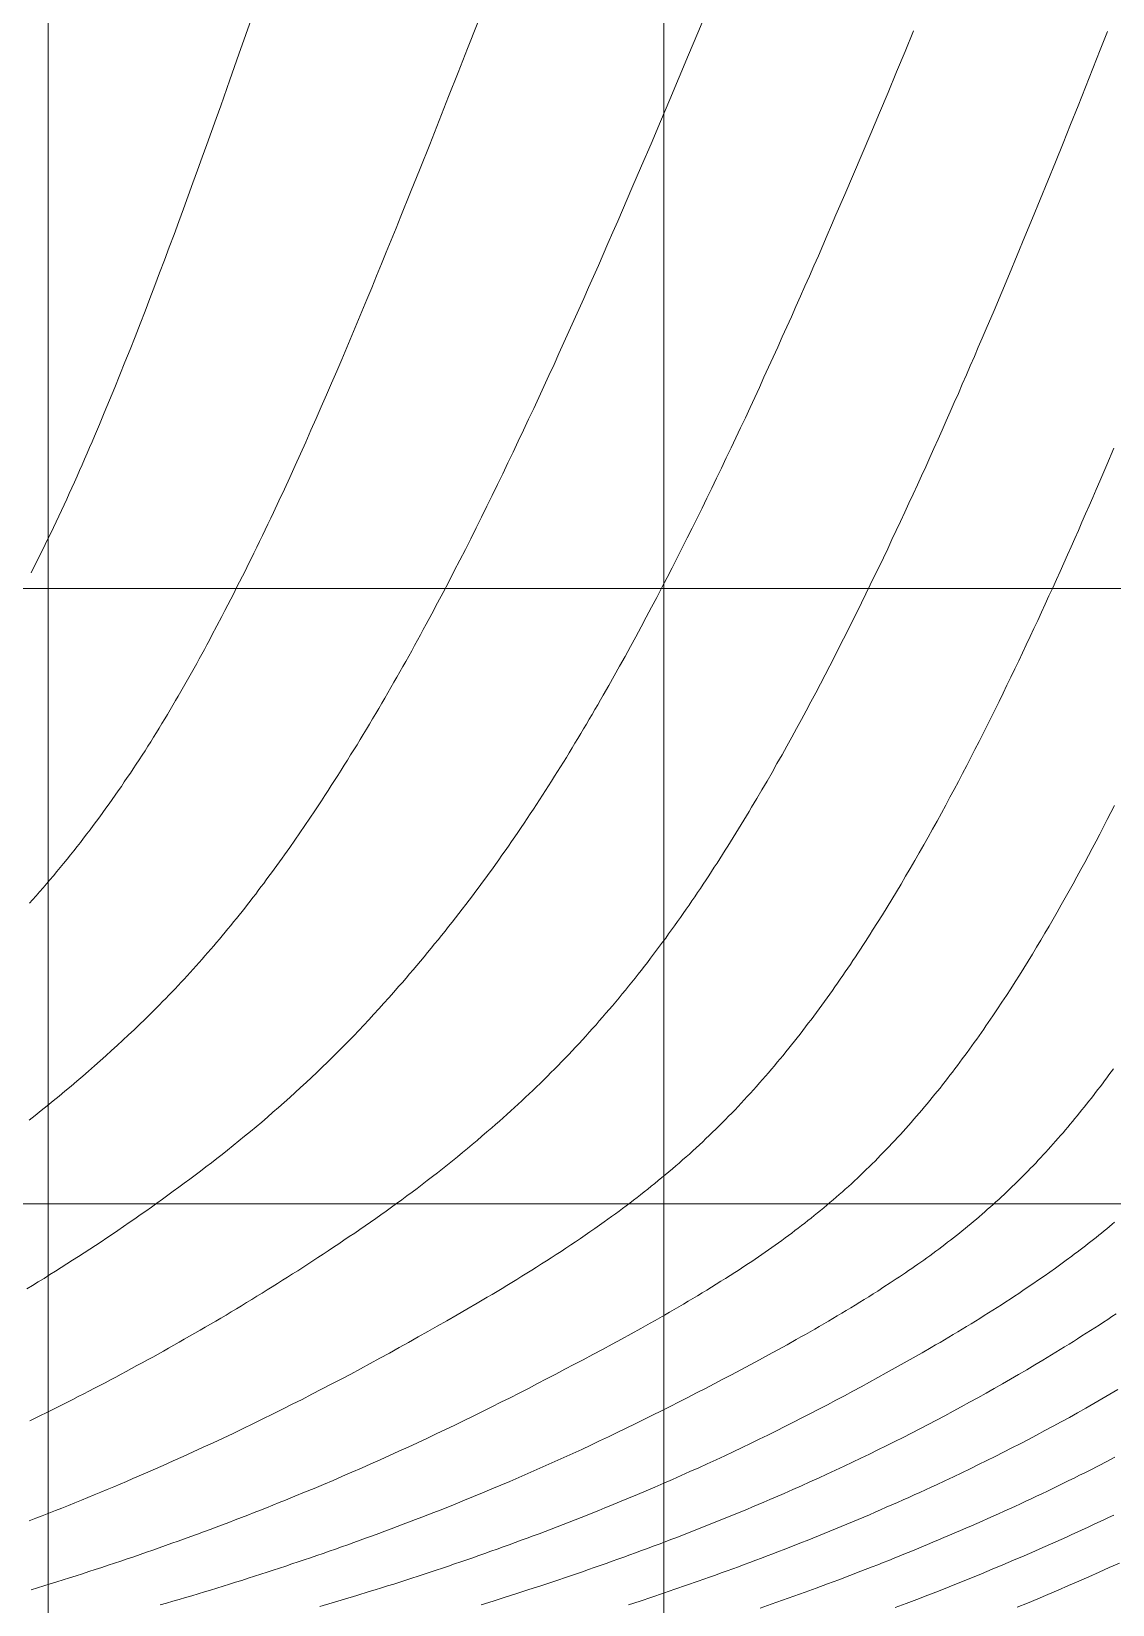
# Model space of a CAD drawing. Extents: x 11249 to 82946, y 15238 to 34763.
# Drawn here: x 61420 to 62298, y 25796 to 27074 of the extents above; entities that cross this region are included whole.
import ezdxf

# ---------------------------------------------------------------- set-up
doc = ezdxf.new("R2010")
doc.units = 0
doc.header["$LTSCALE"] = 250
doc.layers.add('03_Lines_Frames1', color=7, linetype='CONTINUOUS', lineweight=15)
doc.layers.add('03_Lines_Grid', color=253, linetype='CONTINUOUS', lineweight=15)
doc.layers.add('Make2D$Annotation$S0CO1', color=1, linetype='CONTINUOUS', true_color=0xff0000)

# ---------------------------------------------------------------- blocks, each defined once
blk = doc.blocks.new('*U7')
at = {"layer": '03_Lines_Grid'}
blk.add_line((0, -4367.6), (0, 3840), dxfattribs=at)
blk = doc.blocks.new('*U8')
at = {"layer": 'Make2D$Annotation$S0CO1', "color": 0, "linetype": 'ByBlock', "lineweight": -2, "transparency": 16777216}
for p in [(3000, 0), (3500, 0)]:
    blk.add_blockref('*U7', p, dxfattribs=at)

msp = doc.modelspace()

# ---------------------------------------------------------------- linework, layer by layer
at = {"layer": '03_Lines_Frames1'}
for points in [[(61418.8, 26365.9), (61421.1, 26368.5), (61424, 26371.8), (61426.9, 26375), (61429.7, 26378.3), (61432.5, 26381.6), (61435.3, 26384.9), (61438.1, 26388.2), (61440.9, 26391.5), (61443.7, 26394.9), (61446.4, 26398.2), (61449.2, 26401.6), (61451.9, 26405), (61454.6, 26408.4), (61457.3, 26411.8), (61460, 26415.2), (61462.6, 26418.6), (61465.3, 26422.1), (61467.9, 26425.5), (61470.5, 26429), (61473.1, 26432.5), (61475.7, 26436), (61478.2, 26439.5), (61480.8, 26443), (61483.3, 26446.5), (61485.8, 26450.1), (61488.3, 26453.6), (61490.8, 26457.2), (61493.3, 26460.7), (61495.7, 26464.3), (61498.1, 26467.9), (61500.6, 26471.5), (61503, 26475.1), (61505.4, 26478.7), (61507.8, 26482.4), (61510.1, 26486), (61512.5, 26489.7), (61514.8, 26493.3), (61517.1, 26497), (61519.4, 26500.7), (61521.7, 26504.4), (61524, 26508.1), (61526.2, 26511.8), (61528.5, 26515.5), (61530.7, 26519.2), (61532.9, 26522.9), (61535.1, 26526.6), (61537.3, 26530.4), (61539.5, 26534.1), (61541.7, 26537.9), (61543.8, 26541.7), (61546, 26545.4), (61548.1, 26549.2), (61550.2, 26553), (61552.4, 26556.8), (61554.5, 26560.6), (61556.5, 26564.4), (61558.6, 26568.2), (61560.7, 26572), (61562.8, 26575.8), (61564.8, 26579.6), (61566.8, 26583.5), (61570.9, 26591.1), (61574.9, 26598.8), (61577.4, 26603.5), (61579.8, 26608.1), (61582.2, 26612.8), (61584.6, 26617.5), (61586.9, 26622.2), (61589.3, 26626.8), (61591.6, 26631.5), (61594, 26636.2), (61596.3, 26640.9), (61598.6, 26645.6), (61600.9, 26650.3), (61603.2, 26655), (61605.5, 26659.7), (61607.8, 26664.4), (61610.1, 26669.1), (61612.3, 26673.8), (61614.6, 26678.6), (61616.8, 26683.3), (61621.2, 26692.8), (61625.7, 26702.2), (61630, 26711.7), (61634.4, 26721.3), (61638.7, 26730.8), (61643, 26740.4), (61647.3, 26750), (61651.5, 26759.5), (61655.7, 26769.1), (61659.9, 26778.7), (61664, 26788.3), (61668.2, 26797.9), (61672.3, 26807.6), (61676.4, 26817.3), (61680.5, 26827), (61684.5, 26836.7), (61688.6, 26846.4), (61692.6, 26856.1), (61696.6, 26865.8), (61700.6, 26875.5), (61704.6, 26885.1), (61708.5, 26894.8), (61712.4, 26904.4), (61716.4, 26914.2), (61720.3, 26923.9), (61728.1, 26943.3), (61735.9, 26962.7), (61743.7, 26982.2), (61751.4, 27001.7), (61759.1, 27021.1), (61766.8, 27040.6), (61774.5, 27060.1), (61805.3, 27138)], [(61420, 26634.3), (61422.3, 26638.8), (61424.6, 26643.4), (61426.9, 26647.9), (61429.2, 26652.5), (61431.4, 26657.1), (61433.7, 26661.7), (61435.9, 26666.3), (61438.1, 26670.9), (61440.3, 26675.5), (61442.5, 26680.1), (61444.6, 26684.7), (61446.8, 26689.3), (61448.9, 26694), (61451, 26698.6), (61453.1, 26703.3), (61455.2, 26707.9), (61457.3, 26712.6), (61459.3, 26717.2), (61461.4, 26721.9), (61463.4, 26726.6), (61465.5, 26731.3), (61467.5, 26736), (61469.5, 26740.6), (61471.5, 26745.3), (61475.5, 26754.7), (61479.4, 26764.2), (61483.7, 26774.4), (61487.9, 26784.7), (61492.1, 26795), (61496.2, 26805.4), (61500.4, 26815.7), (61504.4, 26826), (61508.5, 26836.4), (61512.5, 26846.7), (61516.5, 26857.1), (61520.5, 26867.5), (61524.4, 26877.8), (61528.3, 26888.2), (61532.2, 26898.7), (61536.1, 26909.1), (61540, 26919.5), (61543.8, 26930), (61547.6, 26940.4), (61551.4, 26950.9), (61555.2, 26961.3), (61559, 26971.8), (61562.8, 26982.2), (61566.5, 26992.7), (61570.3, 27003.2), (61574, 27013.6), (61581.4, 27034.6), (61588.8, 27055.6), (61618.4, 27139.5)], [(61418.4, 26189.6), (61423.3, 26193.5), (61428.2, 26197.4), (61433, 26201.3), (61437.9, 26205.2), (61442.7, 26209.2), (61447.5, 26213.2), (61452.4, 26217.2), (61457.1, 26221.3), (61461.9, 26225.3), (61466.6, 26229.4), (61471.4, 26233.6), (61476.1, 26237.7), (61480.7, 26241.9), (61485.4, 26246.1), (61490, 26250.3), (61494.6, 26254.5), (61499.2, 26258.8), (61503.7, 26263.1), (61506.3, 26265.6), (61508.9, 26268.1), (61511.5, 26270.6), (61514.1, 26273.1), (61516.6, 26275.7), (61519.2, 26278.2), (61521.8, 26280.8), (61524.3, 26283.3), (61526.8, 26285.9), (61529.3, 26288.5), (61531.9, 26291.1), (61534.4, 26293.7), (61536.9, 26296.3), (61539.3, 26298.9), (61541.8, 26301.6), (61544.3, 26304.2), (61546.7, 26306.9), (61549.2, 26309.5), (61551.6, 26312.2), (61554, 26314.9), (61556.4, 26317.6), (61558.8, 26320.3), (61561.2, 26323), (61563.6, 26325.7), (61565.9, 26328.4), (61568.3, 26331.1), (61570.6, 26333.9), (61573, 26336.6), (61575.3, 26339.4), (61577.6, 26342.2), (61579.9, 26345), (61582.2, 26347.8), (61584.5, 26350.6), (61586.8, 26353.4), (61589, 26356.2), (61591.3, 26359), (61593.5, 26361.8), (61595.7, 26364.7), (61598, 26367.5), (61600.2, 26370.4), (61602.4, 26373.2), (61604.5, 26376.1), (61606.7, 26379), (61608.9, 26381.9), (61611, 26384.8), (61613.2, 26387.7), (61615.3, 26390.6), (61617.5, 26393.5), (61619.6, 26396.4), (61621.7, 26399.4), (61623.8, 26402.3), (61625.9, 26405.2), (61628, 26408.2), (61630.1, 26411.1), (61634.2, 26417.1), (61638.3, 26423), (61642.3, 26429), (61646.4, 26434.9), (61650.4, 26441), (61653.1, 26445), (61655.8, 26449.1), (61658.5, 26453.3), (61661.2, 26457.4), (61663.8, 26461.5), (61666.5, 26465.6), (61669.1, 26469.7), (61671.7, 26473.9), (61674.3, 26478), (61676.9, 26482.1), (61679.5, 26486.3), (61682.1, 26490.5), (61684.7, 26494.6), (61687.2, 26498.8), (61689.8, 26503), (61692.3, 26507.2), (61694.9, 26511.4), (61697.4, 26515.6), (61699.9, 26519.9), (61702.4, 26524.1), (61704.8, 26528.3), (61707.3, 26532.5), (61709.8, 26536.8), (61712.2, 26541), (61714.7, 26545.3), (61717.1, 26549.5), (61719.5, 26553.8), (61721.9, 26558), (61724.3, 26562.3), (61726.7, 26566.6), (61729.1, 26570.9), (61731.5, 26575.2), (61733.8, 26579.5), (61736.2, 26583.8), (61738.5, 26588.1), (61740.9, 26592.4), (61745.5, 26601), (61750.1, 26609.7), (61754.7, 26618.3), (61759.2, 26627), (61763.7, 26635.7), (61768.2, 26644.5), (61772.7, 26653.2), (61777.1, 26661.9), (61781.5, 26670.7), (61785.9, 26679.5), (61790.2, 26688.3), (61794.5, 26697.1), (61798.8, 26705.9), (61803.1, 26714.7), (61807.3, 26723.5), (61811.5, 26732.3), (61815.7, 26741.1), (61819.9, 26750), (61824.1, 26758.9), (61828.2, 26767.8), (61832.3, 26776.7), (61836.5, 26785.6), (61840.6, 26794.5), (61844.7, 26803.5), (61848.7, 26812.4), (61852.8, 26821.3), (61856.8, 26830.3), (61860.8, 26839.2), (61864.8, 26848.1), (61868.8, 26857), (61872.8, 26865.9), (61876.7, 26874.9), (61880.7, 26883.9), (61884.6, 26892.8), (61888.5, 26901.8), (61892.5, 26910.8), (61896.4, 26919.8), (61900.3, 26928.8), (61908, 26946.7), (61915.8, 26964.7), (61923.5, 26982.7), (61931.2, 27000.8), (61938.8, 27018.8), (61946.4, 27036.8), (61954, 27054.9), (61961.6, 27072.9), (61969.1, 27091)], [(61418.9, 25945.4), (61423.3, 25947.5), (61427.7, 25949.7), (61432.1, 25951.8), (61436.5, 25954), (61440.9, 25956.2), (61445.2, 25958.4), (61449.6, 25960.6), (61454, 25962.8), (61458.3, 25965), (61462.7, 25967.3), (61467, 25969.5), (61471.4, 25971.8), (61475.7, 25974.1), (61480.1, 25976.3), (61484.4, 25978.6), (61488.7, 25980.9), (61493, 25983.2), (61497.3, 25985.5), (61501.6, 25987.8), (61505.9, 25990.2), (61510.2, 25992.5), (61514.5, 25994.9), (61518.8, 25997.2), (61523.1, 25999.6), (61527.4, 26002), (61531.7, 26004.4), (61535.9, 26006.8), (61540.2, 26009.2), (61544.4, 26011.6), (61548.7, 26014.1), (61552.9, 26016.5), (61557.2, 26018.9), (61561.4, 26021.4), (61565.6, 26023.9), (61569.9, 26026.3), (61574.1, 26028.8), (61578.3, 26031.3), (61582.5, 26033.8), (61586.7, 26036.4), (61590.9, 26038.9), (61595, 26041.4), (61599.2, 26044), (61603.4, 26046.5), (61607.6, 26049.1), (61611.7, 26051.7), (61615.9, 26054.3), (61620, 26056.9), (61624.1, 26059.5), (61628.3, 26062.1), (61632.4, 26064.7), (61636.5, 26067.3), (61640.7, 26070), (61644.8, 26072.7), (61648.9, 26075.3), (61653, 26078), (61657.1, 26080.7), (61661.2, 26083.4), (61665.5, 26086.3), (61669.8, 26089.1), (61674.1, 26092.1), (61678.4, 26095), (61682.8, 26097.9), (61687, 26100.8), (61691.3, 26103.8), (61695.6, 26106.8), (61699.9, 26109.7), (61704.1, 26112.7), (61708.4, 26115.8), (61712.6, 26118.8), (61716.8, 26121.8), (61721, 26124.9), (61725.2, 26128), (61729.4, 26131.1), (61733.5, 26134.2), (61737.7, 26137.4), (61741.8, 26140.5), (61745.9, 26143.7), (61750, 26146.9), (61754.1, 26150.1), (61758.2, 26153.3), (61762.2, 26156.6), (61766.3, 26159.9), (61770.3, 26163.2), (61774.3, 26166.5), (61778.3, 26169.8), (61782.3, 26173.2), (61786.2, 26176.6), (61790.2, 26180), (61794.1, 26183.4), (61797.2, 26186.1), (61800.3, 26188.8), (61803.4, 26191.6), (61806.4, 26194.3), (61809.5, 26197.1), (61812.5, 26199.8), (61815.5, 26202.6), (61818.5, 26205.4), (61821.5, 26208.2), (61824.5, 26211), (61827.5, 26213.8), (61830.4, 26216.7), (61833.4, 26219.5), (61836.3, 26222.4), (61839.3, 26225.3), (61842.2, 26228.2), (61845.1, 26231.1), (61848, 26234.1), (61850.9, 26237), (61853.7, 26239.9), (61856.6, 26242.9), (61859.4, 26245.9), (61862.2, 26248.9), (61865, 26251.9), (61867.8, 26254.9), (61870.5, 26257.9), (61873.3, 26261), (61876, 26264), (61878.8, 26267.1), (61881.5, 26270.2), (61884.2, 26273.3), (61886.9, 26276.4), (61889.6, 26279.5), (61892.2, 26282.6), (61894.9, 26285.8), (61897.5, 26288.9), (61900.1, 26292.1), (61902.7, 26295.3), (61905.3, 26298.5), (61907.9, 26301.7), (61910.5, 26304.9), (61913, 26308.1), (61915.5, 26311.3), (61918.1, 26314.6), (61920.6, 26317.8), (61923.1, 26321.1), (61925.6, 26324.4), (61928, 26327.6), (61930.5, 26330.9), (61932.9, 26334.2), (61935.4, 26337.5), (61937.8, 26340.9), (61940.2, 26344.2), (61942.6, 26347.5), (61945, 26350.9), (61947.4, 26354.2), (61949.7, 26357.6), (61952.1, 26361), (61954.4, 26364.3), (61956.7, 26367.7), (61959, 26371.1), (61961.3, 26374.5), (61963.6, 26377.9), (61965.9, 26381.3), (61968.2, 26384.7), (61970.4, 26388.1), (61972.7, 26391.6), (61974.9, 26395), (61977.1, 26398.4), (61979.3, 26401.9), (61981.5, 26405.3), (61983.7, 26408.8), (61985.9, 26412.3), (61988.1, 26415.7), (61990.3, 26419.2), (61992.4, 26422.7), (61994.6, 26426.2), (61996.7, 26429.7), (61998.9, 26433.2), (62001, 26436.7), (62003.1, 26440.3), (62005.2, 26443.8), (62009.4, 26450.9), (62013.6, 26457.9), (62017.7, 26465), (62021.8, 26472.1), (62025.8, 26479.2), (62029.9, 26486.4), (62033.8, 26493.5), (62037.8, 26500.6), (62041.7, 26507.8), (62045.6, 26515), (62049.5, 26522.2), (62053.4, 26529.5), (62057.3, 26536.7), (62061.1, 26544), (62064.9, 26551.3), (62068.7, 26558.6), (62072.4, 26565.9), (62076.1, 26573.2), (62079.9, 26580.5), (62083.5, 26587.8), (62087.2, 26595.1), (62090.8, 26602.5), (62094.4, 26609.8), (62098, 26617.1), (62101.6, 26624.4), (62105.1, 26631.7), (62108.7, 26639.1), (62112.2, 26646.4), (62115.7, 26653.8), (62119.2, 26661.2), (62122.7, 26668.6), (62126.1, 26676), (62129.6, 26683.4), (62133, 26690.8), (62136.4, 26698.2), (62139.8, 26705.6), (62143.2, 26713), (62146.6, 26720.4), (62149.9, 26727.8), (62153.2, 26735.3), (62156.6, 26742.7), (62159.9, 26750.1), (62163.2, 26757.6), (62166.5, 26765), (62169.8, 26772.5), (62173.1, 26780), (62176.3, 26787.5), (62179.6, 26794.9), (62182.8, 26802.4), (62186.1, 26809.9), (62189.3, 26817.4), (62192.5, 26824.9), (62195.7, 26832.4), (62202.1, 26847.4), (62208.4, 26862.3), (62214.7, 26877.2), (62220.9, 26892.2), (62227.2, 26907.3), (62233.4, 26922.4), (62239.6, 26937.5), (62245.8, 26952.7), (62252, 26967.9), (62258.1, 26983.1), (62264.2, 26998.3), (62270.3, 27013.5), (62276.3, 27028.6), (62282.4, 27043.8), (62288.3, 27058.9), (62294.3, 27074)], [(61418.5, 25864.2), (61423.8, 25866.2), (61429.1, 25868.3), (61434.4, 25870.3), (61439.7, 25872.4), (61445, 25874.5), (61450.3, 25876.6), (61455.5, 25878.8), (61460.8, 25880.9), (61466.1, 25883), (61471.3, 25885.2), (61476.6, 25887.4), (61481.8, 25889.6), (61487.1, 25891.8), (61492.3, 25894), (61497.5, 25896.2), (61502.7, 25898.4), (61510.9, 25902), (61519.1, 25905.5), (61527.3, 25909.1), (61535.4, 25912.8), (61543.6, 25916.4), (61551.7, 25920.1), (61559.8, 25923.9), (61567.9, 25927.6), (61576, 25931.4), (61584, 25935.2), (61592.1, 25939.1), (61600.1, 25943), (61608.1, 25946.9), (61616.1, 25950.8), (61624.1, 25954.8), (61632.1, 25958.8), (61640.1, 25962.8), (61648, 25966.9), (61655.9, 25971), (61663.8, 25975.1), (61671.7, 25979.3), (61679.6, 25983.4), (61687.5, 25987.6), (61695.3, 25991.9), (61703.2, 25996.2), (61711, 26000.4), (61718.8, 26004.8), (61726.6, 26009.1), (61734.4, 26013.5), (61742.2, 26017.9), (61749.9, 26022.3), (61757.7, 26026.7), (61765.9, 26031.4), (61774, 26036.1), (61782.2, 26040.9), (61790.3, 26045.7), (61794.4, 26048.1), (61798.4, 26050.5), (61802.5, 26052.9), (61806.5, 26055.4), (61810.5, 26057.8), (61814.6, 26060.3), (61818.6, 26062.8), (61822.6, 26065.2), (61826.6, 26067.7), (61830.6, 26070.3), (61834.6, 26072.8), (61838.6, 26075.3), (61842.5, 26077.9), (61846.5, 26080.4), (61850.4, 26083), (61854.4, 26085.6), (61858.3, 26088.2), (61862.2, 26090.9), (61866.1, 26093.5), (61870, 26096.2), (61873.9, 26098.9), (61877.8, 26101.6), (61881.6, 26104.3), (61885.5, 26107), (61888.5, 26109.2), (61891.5, 26111.4), (61894.5, 26113.5), (61897.5, 26115.7), (61900.4, 26117.9), (61903.4, 26120.1), (61906.3, 26122.3), (61909.2, 26124.5), (61912.1, 26126.8), (61915, 26129), (61917.9, 26131.3), (61920.8, 26133.6), (61923.7, 26135.9), (61926.6, 26138.2), (61929.4, 26140.5), (61932.3, 26142.9), (61935.1, 26145.3), (61938, 26147.6), (61940.8, 26150), (61943.6, 26152.4), (61946.4, 26154.8), (61949.1, 26157.3), (61951.9, 26159.7), (61954.6, 26162.1), (61957.4, 26164.6), (61960.1, 26167.1), (61962.8, 26169.6), (61965.5, 26172.1), (61968.1, 26174.6), (61970.8, 26177.2), (61973.5, 26179.8), (61976.1, 26182.3), (61978.7, 26184.9), (61981.4, 26187.5), (61984, 26190.2), (61986.5, 26192.8), (61989.1, 26195.4), (61991.7, 26198.1), (61994.2, 26200.7), (61996.7, 26203.4), (61999.2, 26206.1), (62001.7, 26208.8), (62004.2, 26211.5), (62006.7, 26214.3), (62009.2, 26217), (62011.6, 26219.8), (62014, 26222.5), (62016.5, 26225.3), (62018.9, 26228.1), (62021.3, 26230.9), (62023.7, 26233.7), (62026, 26236.6), (62028.4, 26239.4), (62030.7, 26242.2), (62033, 26245.1), (62035.4, 26248), (62037.7, 26250.8), (62040, 26253.7), (62042.2, 26256.6), (62044.5, 26259.5), (62046.8, 26262.4), (62049, 26265.4), (62051.2, 26268.3), (62053.5, 26271.2), (62055.7, 26274.2), (62057.9, 26277.1), (62060, 26280.1), (62062.2, 26283), (62064.4, 26286), (62066.5, 26289), (62068.6, 26291.9), (62070.8, 26294.9), (62072.9, 26298), (62075, 26301), (62077.1, 26304), (62079.2, 26307), (62081.3, 26310), (62083.3, 26313.1), (62085.4, 26316.1), (62087.5, 26319.2), (62089.5, 26322.3), (62091.5, 26325.3), (62093.6, 26328.4), (62095.6, 26331.5), (62097.6, 26334.6), (62099.6, 26337.7), (62101.6, 26340.8), (62103.5, 26343.9), (62107.5, 26350.1), (62111.4, 26356.3), (62115.2, 26362.5), (62119, 26368.8), (62122.8, 26375.1), (62126.6, 26381.4), (62130.3, 26387.7), (62134, 26394), (62137.7, 26400.4), (62141.4, 26406.8), (62145, 26413.2), (62148.6, 26419.6), (62152.2, 26426), (62155.8, 26432.5), (62159.3, 26438.9), (62162.8, 26445.4), (62166.3, 26451.9), (62169.7, 26458.3), (62173.2, 26464.8), (62176.6, 26471.3), (62179.9, 26477.7), (62183.3, 26484.2), (62186.6, 26490.7), (62189.9, 26497.2), (62193.2, 26503.7), (62196.5, 26510.2), (62199.8, 26516.7), (62203, 26523.3), (62206.2, 26529.8), (62209.4, 26536.4), (62212.6, 26542.9), (62215.8, 26549.5), (62219, 26556.1), (62222.1, 26562.7), (62225.2, 26569.2), (62228.3, 26575.8), (62231.4, 26582.4), (62234.5, 26589), (62237.6, 26595.6), (62240.6, 26602.2), (62243.7, 26608.8), (62246.7, 26615.4), (62249.7, 26622.1), (62252.8, 26628.7), (62255.8, 26635.4), (62258.8, 26642.1), (62261.7, 26648.7), (62264.7, 26655.4), (62267.6, 26662), (62270.6, 26668.7), (62273.5, 26675.4), (62276.4, 26682), (62279.3, 26688.7), (62282.2, 26695.3), (62285.1, 26702), (62287.9, 26708.6), (62293.7, 26722), (62299.4, 26735.4)], [(61419.9, 25808), (61425.1, 25809.6), (61430.3, 25811.3), (61435.6, 25812.9), (61440.8, 25814.5), (61446, 25816.2), (61451.3, 25817.8), (61456.5, 25819.5), (61461.7, 25821.2), (61466.9, 25822.9), (61472.1, 25824.6), (61477.3, 25826.3), (61482.5, 25828), (61487.7, 25829.7), (61492.9, 25831.5), (61498.1, 25833.2), (61503.3, 25835), (61508.5, 25836.8), (61513.7, 25838.6), (61518.9, 25840.4), (61524, 25842.2), (61529.2, 25844), (61534.4, 25845.9), (61539.5, 25847.7), (61544.7, 25849.6), (61549.8, 25851.4), (61555, 25853.3), (61560.1, 25855.2), (61565.3, 25857.1), (61570.4, 25859.1), (61575.5, 25861), (61580.7, 25862.9), (61585.8, 25864.9), (61590.9, 25866.9), (61596, 25868.8), (61601.1, 25870.8), (61606.2, 25872.8), (61611.3, 25874.8), (61616.4, 25876.9), (61621.5, 25878.9), (61626.6, 25881), (61634.3, 25884.1), (61642.1, 25887.3), (61649.8, 25890.5), (61657.5, 25893.7), (61665.2, 25897), (61672.9, 25900.3), (61680.5, 25903.6), (61688.2, 25906.9), (61695.8, 25910.3), (61703.4, 25913.7), (61711, 25917.1), (61718.6, 25920.6), (61726.2, 25924.1), (61733.8, 25927.6), (61741.4, 25931.1), (61749, 25934.7), (61756.5, 25938.3), (61764.1, 25941.9), (61771.6, 25945.5), (61779.1, 25949.2), (61786.6, 25952.9), (61794.1, 25956.6), (61801.5, 25960.4), (61809, 25964.1), (61816.4, 25967.9), (61823.9, 25971.7), (61831.3, 25975.6), (61838.7, 25979.4), (61846.1, 25983.3), (61853.5, 25987.2), (61860.9, 25991.1), (61868.3, 25995), (61876.1, 25999.2), (61884, 26003.4), (61891.8, 26007.6), (61899.6, 26011.8), (61907.4, 26016.1), (61915.1, 26020.4), (61919, 26022.6), (61922.9, 26024.7), (61926.8, 26026.9), (61930.6, 26029.1), (61934.5, 26031.3), (61938.4, 26033.5), (61942.2, 26035.7), (61946, 26038), (61949.9, 26040.2), (61953.7, 26042.5), (61957.5, 26044.7), (61961.3, 26047), (61965.1, 26049.3), (61968.9, 26051.6), (61972.7, 26054), (61976.5, 26056.3), (61980.2, 26058.7), (61984, 26061), (61987.7, 26063.4), (61991.5, 26065.8), (61994.3, 26067.6), (61997, 26069.4), (61999.8, 26071.3), (62002.6, 26073.1), (62005.3, 26074.9), (62008.1, 26076.8), (62010.8, 26078.6), (62013.5, 26080.5), (62016.3, 26082.4), (62019, 26084.3), (62021.7, 26086.2), (62024.4, 26088.1), (62027.1, 26090), (62029.8, 26091.9), (62032.4, 26093.9), (62035.1, 26095.9), (62037.8, 26097.9), (62040.4, 26099.9), (62043.1, 26101.9), (62045.7, 26103.9), (62048.3, 26105.9), (62050.9, 26108), (62053.5, 26110), (62056.1, 26112.1), (62058.7, 26114.2), (62061.2, 26116.3), (62063.8, 26118.4), (62066.3, 26120.5), (62068.8, 26122.6), (62071.4, 26124.8), (62073.9, 26127), (62076.4, 26129.2), (62078.9, 26131.4), (62081.3, 26133.6), (62083.8, 26135.8), (62086.2, 26138), (62088.7, 26140.3), (62091.1, 26142.5), (62093.5, 26144.8), (62095.9, 26147.1), (62098.3, 26149.4), (62100.6, 26151.7), (62103, 26154), (62105.4, 26156.4), (62107.7, 26158.7), (62110, 26161.1), (62112.3, 26163.5), (62114.6, 26165.8), (62116.9, 26168.2), (62119.2, 26170.7), (62121.5, 26173.1), (62123.7, 26175.5), (62126, 26177.9), (62128.2, 26180.4), (62130.4, 26182.9), (62132.6, 26185.3), (62134.8, 26187.8), (62137, 26190.3), (62139.2, 26192.8), (62141.3, 26195.3), (62143.5, 26197.8), (62145.6, 26200.4), (62147.7, 26202.9), (62149.8, 26205.5), (62151.9, 26208), (62154, 26210.6), (62156.1, 26213.1), (62158.2, 26215.7), (62160.2, 26218.3), (62162.3, 26220.9), (62164.3, 26223.5), (62166.3, 26226.1), (62168.3, 26228.7), (62170.3, 26231.4), (62172.3, 26234), (62174.3, 26236.7), (62176.3, 26239.3), (62178.3, 26242), (62180.2, 26244.6), (62182.2, 26247.3), (62184.1, 26250), (62186, 26252.7), (62188, 26255.4), (62189.9, 26258.1), (62191.8, 26260.8), (62193.7, 26263.5), (62195.5, 26266.2), (62197.4, 26268.9), (62199.3, 26271.7), (62201.1, 26274.4), (62204.8, 26279.9), (62208.5, 26285.4), (62212.1, 26290.9), (62215.7, 26296.4), (62219.2, 26302), (62222.8, 26307.5), (62226.3, 26313.1), (62229.7, 26318.8), (62233.2, 26324.4), (62236.6, 26330.1), (62240, 26335.8), (62243.4, 26341.5), (62246.8, 26347.2), (62250.1, 26352.9), (62253.4, 26358.6), (62256.6, 26364.4), (62259.9, 26370.1), (62263.1, 26375.9), (62266.3, 26381.6), (62269.4, 26387.3), (62272.6, 26393.1), (62275.7, 26398.8), (62278.8, 26404.6), (62281.8, 26410.4), (62284.9, 26416.2), (62287.9, 26422), (62291, 26427.8), (62294, 26433.7), (62296.9, 26439.5), (62299.9, 26445.3)], [(61524.8, 25795.8), (61530, 25797.3), (61535.1, 25798.8), (61540.2, 25800.3), (61545.3, 25801.8), (61550.4, 25803.3), (61555.6, 25804.8), (61560.7, 25806.4), (61565.8, 25807.9), (61570.9, 25809.5), (61576, 25811.1), (61581.1, 25812.6), (61586.1, 25814.2), (61591.2, 25815.8), (61596.3, 25817.5), (61601.4, 25819.1), (61606.5, 25820.7), (61611.6, 25822.4), (61616.6, 25824), (61621.7, 25825.7), (61626.8, 25827.4), (61631.8, 25829.1), (61636.9, 25830.8), (61641.9, 25832.5), (61647, 25834.2), (61652, 25835.9), (61657.1, 25837.7), (61662.1, 25839.4), (61667.1, 25841.2), (61672.2, 25842.9), (61677.2, 25844.7), (61682.2, 25846.5), (61687.2, 25848.3), (61692.3, 25850.2), (61697.3, 25852), (61702.3, 25853.8), (61707.3, 25855.7), (61712.3, 25857.5), (61717.3, 25859.4), (61722.3, 25861.3), (61727.2, 25863.2), (61732.2, 25865.1), (61737.2, 25867), (61742.2, 25869), (61747.1, 25870.9), (61752.1, 25872.9), (61757.1, 25874.8), (61764.5, 25877.8), (61771.9, 25880.8), (61779.3, 25883.9), (61786.7, 25886.9), (61794.1, 25890), (61801.5, 25893.1), (61808.8, 25896.2), (61816.1, 25899.4), (61823.5, 25902.5), (61830.8, 25905.8), (61838.1, 25909), (61845.4, 25912.3), (61852.6, 25915.5), (61859.9, 25918.9), (61867.2, 25922.2), (61874.5, 25925.6), (61881.7, 25929), (61888.9, 25932.4), (61896.1, 25935.9), (61903.3, 25939.3), (61910.5, 25942.8), (61917.7, 25946.4), (61924.8, 25949.9), (61932, 25953.5), (61939.1, 25957.1), (61946.3, 25960.7), (61953.4, 25964.4), (61960.5, 25968), (61967.6, 25971.7), (61974.7, 25975.4), (61981.8, 25979.1), (61988.8, 25982.8), (61996.4, 25986.9), (62003.9, 25990.9), (62011.5, 25994.9), (62019, 25999), (62026.5, 26003.1), (62034, 26007.2), (62041.5, 26011.4), (62045.2, 26013.5), (62048.9, 26015.6), (62052.7, 26017.7), (62056.4, 26019.9), (62060.1, 26022), (62063.8, 26024.1), (62067.5, 26026.3), (62071.2, 26028.5), (62074.8, 26030.6), (62078.5, 26032.8), (62082.1, 26035), (62085.8, 26037.2), (62089.4, 26039.4), (62093, 26041.7), (62096.7, 26043.9), (62100.3, 26046.2), (62103.9, 26048.5), (62107.6, 26050.8), (62112.7, 26054.1), (62117.7, 26057.4), (62122.7, 26060.7), (62125.2, 26062.3), (62127.7, 26064), (62130.2, 26065.7), (62132.7, 26067.4), (62135.2, 26069.1), (62137.6, 26070.8), (62140.1, 26072.5), (62142.6, 26074.3), (62145, 26076), (62147.5, 26077.8), (62149.9, 26079.5), (62152.4, 26081.3), (62154.8, 26083.1), (62157.2, 26084.9), (62159.6, 26086.7), (62162, 26088.5), (62164.4, 26090.4), (62166.8, 26092.2), (62169.1, 26094), (62171.5, 26095.9), (62173.9, 26097.8), (62176.2, 26099.7), (62178.5, 26101.6), (62180.9, 26103.5), (62183.2, 26105.4), (62185.5, 26107.3), (62187.8, 26109.3), (62190.1, 26111.2), (62192.4, 26113.2), (62194.7, 26115.2), (62196.9, 26117.2), (62199.2, 26119.2), (62201.4, 26121.2), (62203.6, 26123.2), (62205.9, 26125.2), (62208.1, 26127.3), (62210.3, 26129.3), (62212.5, 26131.4), (62214.6, 26133.5), (62216.8, 26135.6), (62219, 26137.7), (62221.1, 26139.8), (62223.3, 26141.9), (62225.4, 26144), (62227.5, 26146.2), (62229.6, 26148.3), (62231.7, 26150.5), (62233.8, 26152.6), (62235.9, 26154.8), (62238, 26157), (62240, 26159.2), (62242.1, 26161.4), (62244.1, 26163.6), (62246.1, 26165.9), (62248.1, 26168.1), (62250.1, 26170.3), (62252.1, 26172.6), (62254.1, 26174.9), (62256.1, 26177.1), (62258.1, 26179.4), (62260, 26181.7), (62262, 26184), (62263.9, 26186.3), (62265.8, 26188.6), (62267.8, 26190.9), (62269.7, 26193.2), (62271.6, 26195.5), (62273.5, 26197.9), (62275.3, 26200.2), (62277.2, 26202.6), (62279.1, 26204.9), (62280.9, 26207.3), (62282.8, 26209.7), (62284.6, 26212.1), (62286.4, 26214.4), (62288.3, 26216.8), (62290.1, 26219.2), (62291.9, 26221.6), (62293.7, 26224.1), (62295.4, 26226.5), (62297.2, 26228.9), (62299, 26231.3)], [(61785.5, 25796), (61795.2, 25799), (61804.9, 25802), (61814.6, 25805.1), (61824.3, 25808.3), (61834, 25811.4), (61843.7, 25814.7), (61848.5, 25816.3), (61853.3, 25817.9), (61858.2, 25819.5), (61863, 25821.2), (61867.8, 25822.8), (61872.6, 25824.5), (61877.4, 25826.2), (61882.2, 25827.9), (61887, 25829.6), (61891.8, 25831.3), (61896.6, 25833), (61901.4, 25834.7), (61906.2, 25836.4), (61911, 25838.2), (61915.8, 25839.9), (61920.5, 25841.7), (61925.3, 25843.5), (61930.1, 25845.3), (61934.9, 25847.1), (61939.6, 25848.9), (61944.4, 25850.7), (61949.1, 25852.5), (61953.9, 25854.4), (61958.6, 25856.2), (61963.4, 25858.1), (61968.1, 25860), (61972.9, 25861.9), (61977.6, 25863.8), (61982.3, 25865.7), (61987, 25867.6), (61991.7, 25869.5), (61996.5, 25871.5), (62001.2, 25873.4), (62005.9, 25875.4), (62010.6, 25877.4), (62015.2, 25879.4), (62019.9, 25881.4), (62024.6, 25883.4), (62031.6, 25886.4), (62038.6, 25889.5), (62045.6, 25892.6), (62052.5, 25895.7), (62059.5, 25898.9), (62066.4, 25902), (62073.4, 25905.2), (62080.3, 25908.5), (62087.2, 25911.7), (62094, 25915), (62100.9, 25918.3), (62107.8, 25921.7), (62114.6, 25925), (62121.4, 25928.5), (62128.3, 25931.9), (62135.1, 25935.4), (62141.9, 25938.9), (62148.6, 25942.4), (62155.4, 25945.9), (62162.1, 25949.5), (62168.8, 25953.1), (62175.5, 25956.8), (62182.2, 25960.4), (62188.9, 25964.1), (62195.6, 25967.9), (62202.2, 25971.6), (62208.9, 25975.4), (62215.5, 25979.2), (62222, 25983), (62228.6, 25986.9), (62235.2, 25990.8), (62241.7, 25994.7), (62248.8, 25999), (62255.9, 26003.3), (62259.4, 26005.5), (62263, 26007.7), (62266.5, 26009.9), (62270, 26012.1), (62273.5, 26014.3), (62277, 26016.5), (62280.4, 26018.7), (62283.9, 26020.9), (62287.4, 26023.2), (62290.9, 26025.5), (62294.4, 26027.7), (62297.8, 26030), (62301.3, 26032.3)], [(61905.2, 25795.9), (61914.6, 25799), (61924.1, 25802.1), (61933.5, 25805.3), (61942.9, 25808.5), (61952.3, 25811.8), (61961.7, 25815.1), (61971.1, 25818.4), (61975.8, 25820.1), (61980.5, 25821.8), (61985.2, 25823.5), (61989.8, 25825.2), (61994.5, 25826.9), (61999.2, 25828.6), (62003.8, 25830.3), (62008.5, 25832.1), (62013.1, 25833.8), (62017.8, 25835.6), (62022.4, 25837.4), (62027.1, 25839.2), (62031.7, 25840.9), (62036.3, 25842.8), (62041, 25844.6), (62045.6, 25846.4), (62050.2, 25848.2), (62054.9, 25850.1), (62059.5, 25851.9), (62064.1, 25853.8), (62068.7, 25855.7), (62073.3, 25857.6), (62077.9, 25859.5), (62082.5, 25861.4), (62087.1, 25863.3), (62091.7, 25865.2), (62096.3, 25867.2), (62100.9, 25869.1), (62105.4, 25871.1), (62110, 25873.1), (62114.6, 25875.1), (62119.1, 25877.1), (62123.7, 25879.1), (62128.2, 25881.1), (62132.8, 25883.1), (62137.3, 25885.2), (62141.8, 25887.2), (62146.4, 25889.3), (62150.9, 25891.4), (62155.4, 25893.5), (62162.2, 25896.7), (62169.1, 25899.9), (62175.9, 25903.2), (62182.7, 25906.4), (62189.5, 25909.8), (62196.3, 25913.1), (62203.1, 25916.5), (62209.8, 25919.9), (62216.6, 25923.3), (62223.3, 25926.8), (62230, 25930.3), (62236.7, 25933.8), (62243.4, 25937.4), (62250, 25941), (62256.7, 25944.6), (62263.3, 25948.2), (62269.9, 25951.9), (62276.6, 25955.7), (62283.1, 25959.4), (62289.7, 25963.2), (62296.2, 25967), (62302.7, 25970.8)], [(62012.1, 25793.2), (62021.2, 25796.4), (62030.4, 25799.6), (62039.5, 25802.9), (62048.6, 25806.2), (62057.7, 25809.5), (62066.8, 25812.9), (62075.9, 25816.3), (62085, 25819.7), (62094, 25823.2), (62103.1, 25826.7), (62107.6, 25828.5), (62112.1, 25830.3), (62116.6, 25832), (62121.1, 25833.8), (62125.6, 25835.7), (62130.1, 25837.5), (62134.6, 25839.3), (62139, 25841.1), (62143.5, 25843), (62148, 25844.8), (62152.5, 25846.7), (62156.9, 25848.6), (62161.4, 25850.5), (62165.9, 25852.4), (62170.3, 25854.3), (62174.8, 25856.2), (62179.2, 25858.1), (62183.7, 25860), (62188.1, 25862), (62192.5, 25863.9), (62197, 25865.9), (62201.4, 25867.9), (62205.8, 25869.9), (62210.2, 25871.9), (62214.7, 25873.9), (62219.1, 25875.9), (62223.5, 25878), (62227.9, 25880), (62232.3, 25882.1), (62236.7, 25884.1), (62241, 25886.2), (62245.4, 25888.3), (62249.8, 25890.4), (62254.1, 25892.5), (62258.5, 25894.6), (62262.9, 25896.8), (62267.2, 25898.9), (62271.5, 25901.1), (62275.9, 25903.2), (62280.2, 25905.4), (62286.9, 25908.8), (62293.6, 25912.3), (62300.3, 25915.8)], [(62121.8, 25793.7), (62130.6, 25797), (62139.4, 25800.3), (62148.2, 25803.7), (62156.9, 25807.1), (62165.7, 25810.6), (62174.4, 25814.1), (62183.1, 25817.6), (62191.8, 25821.2), (62200.5, 25824.8), (62209.2, 25828.4), (62217.9, 25832.1), (62226.5, 25835.8), (62235.1, 25839.5), (62239.4, 25841.4), (62243.7, 25843.3), (62248, 25845.2), (62252.3, 25847.1), (62256.6, 25849), (62260.9, 25851), (62265.2, 25852.9), (62269.5, 25854.9), (62273.7, 25856.8), (62278, 25858.8), (62282.3, 25860.8), (62286.5, 25862.7), (62290.8, 25864.7), (62295, 25866.8), (62299.3, 25868.8)]]:
    msp.add_lwpolyline(points, dxfattribs=at)
at = {"layer": '03_Lines_Frames1', "color": 2}
for points in [[(61416.4, 26052.5), (61421.1, 26055.4), (61425.8, 26058.2), (61430.5, 26061.1), (61435.2, 26064.1), (61439.8, 26067), (61444.5, 26069.9), (61449.1, 26072.9), (61453.7, 26075.9), (61458.4, 26078.8), (61463, 26081.8), (61467.6, 26084.9), (61472.2, 26087.9), (61476.8, 26090.9), (61481.4, 26094), (61486, 26097.1), (61490.5, 26100.1), (61495.1, 26103.3), (61499.6, 26106.4), (61504.2, 26109.5), (61508.7, 26112.6), (61513.2, 26115.8), (61517.7, 26119), (61522.1, 26122.2), (61526.6, 26125.4), (61531.1, 26128.6), (61535.5, 26131.8), (61540, 26135.1), (61544.4, 26138.4), (61548.8, 26141.7), (61553.2, 26145), (61557.6, 26148.3), (61562, 26151.7), (61566.4, 26155), (61570.7, 26158.4), (61575.1, 26161.8), (61579.4, 26165.2), (61584.1, 26169), (61588.8, 26172.8), (61593.4, 26176.6), (61598.1, 26180.4), (61602.7, 26184.3), (61607.3, 26188.1), (61611.9, 26192), (61616.4, 26196), (61621, 26199.9), (61625.5, 26203.9), (61630, 26207.9), (61634.4, 26212), (61638.9, 26216), (61643.3, 26220.1), (61647.7, 26224.2), (61652.1, 26228.4), (61656.5, 26232.6), (61660.8, 26236.8), (61665.1, 26241.1), (61669.4, 26245.3), (61673.6, 26249.6), (61677.8, 26253.9), (61682, 26258.2), (61686.1, 26262.5), (61690.2, 26266.8), (61694.3, 26271.2), (61698.4, 26275.6), (61702.4, 26280), (61706.4, 26284.5), (61710.5, 26289), (61714.5, 26293.5), (61718.5, 26298.1), (61721.5, 26301.5), (61724.5, 26304.9), (61727.4, 26308.4), (61730.4, 26311.8), (61733.3, 26315.3), (61736.2, 26318.7), (61739.1, 26322.2), (61742, 26325.7), (61744.9, 26329.2), (61747.7, 26332.7), (61750.6, 26336.2), (61753.4, 26339.7), (61756.3, 26343.2), (61759.1, 26346.8), (61761.9, 26350.3), (61764.7, 26353.9), (61767.5, 26357.5), (61770.2, 26361.1), (61773, 26364.7), (61775.7, 26368.3), (61778.5, 26371.9), (61781.2, 26375.5), (61783.9, 26379.1), (61786.6, 26382.8), (61789.2, 26386.4), (61791.9, 26390.1), (61794.6, 26393.7), (61797.2, 26397.4), (61799.8, 26401.1), (61802.4, 26404.8), (61805.1, 26408.5), (61807.6, 26412.2), (61810.2, 26416), (61812.8, 26419.7), (61815.3, 26423.4), (61817.9, 26427.2), (61820.4, 26430.9), (61822.9, 26434.7), (61825.4, 26438.5), (61827.9, 26442.2), (61830.4, 26446), (61832.9, 26449.8), (61835.4, 26453.6), (61837.8, 26457.4), (61840.3, 26461.2), (61842.7, 26465), (61845.1, 26468.9), (61847.5, 26472.7), (61849.9, 26476.5), (61852.3, 26480.4), (61854.7, 26484.2), (61857, 26488.1), (61859.4, 26492), (61861.7, 26495.8), (61864.1, 26499.7), (61866.4, 26503.6), (61868.7, 26507.5), (61871, 26511.4), (61873.3, 26515.3), (61875.6, 26519.2), (61877.9, 26523.1), (61880.2, 26527), (61882.4, 26530.9), (61884.7, 26534.8), (61889.2, 26542.7), (61893.6, 26550.5), (61898, 26558.4), (61902.4, 26566.3), (61906.7, 26574.3), (61911.1, 26582.2), (61915.4, 26590.2), (61919.6, 26598.2), (61923.9, 26606.2), (61928.1, 26614.2), (61932.3, 26622.2), (61936.5, 26630.3), (61940.6, 26638.3), (61944.7, 26646.4), (61948.8, 26654.4), (61952.8, 26662.5), (61956.9, 26670.5), (61960.9, 26678.6), (61964.9, 26686.7), (61968.8, 26694.8), (61972.8, 26703), (61976.7, 26711.1), (61980.7, 26719.3), (61984.6, 26727.5), (61988.5, 26735.6), (61992.4, 26743.8), (61996.2, 26752), (62000.1, 26760.2), (62003.9, 26768.4), (62007.7, 26776.6), (62011.5, 26784.8), (62015.2, 26793), (62018.9, 26801.2), (62022.7, 26809.3), (62026.4, 26817.6), (62030.1, 26825.8), (62033.8, 26834), (62037.5, 26842.2), (62041.2, 26850.5), (62044.8, 26858.8), (62048.5, 26867), (62052.1, 26875.3), (62055.8, 26883.6), (62059.4, 26891.8), (62063, 26900.1), (62066.6, 26908.4), (62070.2, 26916.6), (62073.7, 26924.9), (62080.8, 26941.4), (62087.9, 26958), (62095, 26974.6), (62102, 26991.2), (62109, 27007.8), (62116, 27024.5), (62122.9, 27041.1), (62129.8, 27057.8), (62136.7, 27074.5)], [(61654.6, 25794.5), (61664.6, 25797.5), (61674.6, 25800.5), (61684.6, 25803.5), (61694.6, 25806.6), (61699.5, 25808.1), (61704.5, 25809.7), (61709.5, 25811.2), (61714.5, 25812.8), (61719.4, 25814.4), (61724.4, 25816), (61729.3, 25817.6), (61734.3, 25819.2), (61739.2, 25820.8), (61744.2, 25822.5), (61749.1, 25824.1), (61754.1, 25825.8), (61759, 25827.4), (61763.9, 25829.1), (61768.9, 25830.8), (61773.8, 25832.5), (61778.7, 25834.2), (61783.6, 25835.9), (61788.5, 25837.7), (61793.5, 25839.4), (61798.4, 25841.2), (61803.3, 25842.9), (61808.2, 25844.7), (61813.1, 25846.5), (61818, 25848.3), (61822.9, 25850.1), (61827.7, 25851.9), (61832.6, 25853.7), (61837.5, 25855.6), (61842.4, 25857.4), (61847.2, 25859.3), (61852.1, 25861.2), (61857, 25863), (61861.8, 25864.9), (61866.7, 25866.8), (61871.5, 25868.8), (61876.3, 25870.7), (61881.2, 25872.6), (61886, 25874.6), (61890.8, 25876.6), (61898, 25879.5), (61905.2, 25882.5), (61912.4, 25885.5), (61919.5, 25888.5), (61926.7, 25891.6), (61933.8, 25894.7), (61940.9, 25897.8), (61948, 25900.9), (61955.1, 25904.1), (61962.2, 25907.3), (61969.2, 25910.5), (61976.3, 25913.7), (61983.3, 25917), (61990.3, 25920.3), (61997.4, 25923.6), (62004.4, 25927), (62011.4, 25930.4), (62018.4, 25933.8), (62025.3, 25937.2), (62032.3, 25940.7), (62039.2, 25944.2), (62046.1, 25947.7), (62053, 25951.2), (62059.9, 25954.8), (62066.8, 25958.4), (62073.7, 25962.1), (62080.6, 25965.7), (62087.4, 25969.4), (62094.2, 25973), (62101, 25976.8), (62107.8, 25980.5), (62114.6, 25984.3), (62121.9, 25988.3), (62129.2, 25992.4), (62136.5, 25996.6), (62143.8, 26000.7), (62151, 26004.9), (62154.6, 26007), (62158.3, 26009.1), (62161.9, 26011.2), (62165.5, 26013.4), (62169, 26015.5), (62172.6, 26017.7), (62176.2, 26019.8), (62179.8, 26022), (62183.4, 26024.2), (62187, 26026.4), (62190.5, 26028.6), (62194.1, 26030.8), (62197.6, 26033), (62201.1, 26035.2), (62204.6, 26037.5), (62208.1, 26039.7), (62211.6, 26042), (62215.1, 26044.3), (62218.6, 26046.6), (62222.1, 26048.9), (62225.6, 26051.2), (62229.1, 26053.6), (62233.7, 26056.7), (62238.3, 26059.8), (62242.8, 26063), (62247.4, 26066.2), (62251.9, 26069.4), (62256.4, 26072.6), (62260.8, 26075.9), (62265.3, 26079.2), (62267.5, 26080.9), (62269.7, 26082.5), (62272, 26084.2), (62274.2, 26085.9), (62276.4, 26087.6), (62278.5, 26089.3), (62280.7, 26091), (62282.9, 26092.7), (62285, 26094.4), (62287.2, 26096.2), (62289.4, 26097.9), (62291.5, 26099.7), (62293.6, 26101.4), (62295.8, 26103.2), (62297.9, 26105), (62300, 26106.8)], [(62220.9, 25793.9), (62229.3, 25797.3), (62237.6, 25800.8), (62245.9, 25804.3), (62254.3, 25807.9), (62262.6, 25811.5), (62270.9, 25815.1), (62279.1, 25818.7), (62287.4, 25822.4), (62295.7, 25826.1), (62303.9, 25829.8)]]:
    msp.add_lwpolyline(points, dxfattribs=at)
at = {"layer": '03_Lines_Frames1'}
msp.add_open_spline([(58513.5, 25706.9), (58526, 25715.5), (58537.8, 25724.5), (58561.3, 25743.4), (58573, 25753.4), (58590, 25768.2), (58595.6, 25773.2), (58606.9, 25783.2), (58612.6, 25788.2), (58623.8, 25798.2), (58629.5, 25803.2), (58640.7, 25813.2), (58646.4, 25818.2), (58663.3, 25833.3), (58674.6, 25843.2), (58697.2, 25863.2), (58708.5, 25873.1), (58742.5, 25903), (58765.1, 25922.9), (58798.9, 25953), (58810.1, 25963.1), (58832.5, 25983.3), (58843.7, 25993.4), (58877.1, 26024), (58899.1, 26044.5), (58964.5, 26107.3), (59006.8, 26149.9), (59089.2, 26238.8), (59128.8, 26284.5), (59204.3, 26379.3), (59240.2, 26428.2), (59307.4, 26529.1), (59338.7, 26581.1), (59396, 26687.9), (59422, 26742.8), (59444.9, 26798.9), (59471.2, 26863.3), (59493.5, 26929.5), (59528.7, 27064.1), (59541.5, 27132.8), (59556.1, 27271.3), (59557.8, 27341.4), (59548, 27480.6), (59536.5, 27549.8), (59517.4, 27617), (59504, 27664.1), (59487, 27710.2), (59457.2, 27777.4), (59446.6, 27799.5), (59424.2, 27843), (59412.3, 27864.5), (59375.3, 27928), (59348.7, 27968.8), (59306.5, 28029), (59292.3, 28048.7), (59270.3, 28078.2), (59263, 28087.9), (59248.2, 28107.4), (59240.7, 28117.1), (59233.3, 28126.8), (59224.9, 28137.7), (59216.5, 28148.6), (59199.6, 28170.4), (59191.1, 28181.3), (59174.2, 28203.1), (59165.7, 28214), (59148.8, 28235.8), (59140.3, 28246.7), (59123.4, 28268.5), (59115, 28279.4), (59098.2, 28301.3), (59089.9, 28312.3), (59065.2, 28345.1), (59048.6, 28367.8), (59017.1, 28413.2), (59001.5, 28437), (58980.4, 28473.3), (58973.7, 28485.6), (58961.2, 28510.8), (58955.4, 28523.6), (58939.7, 28563.1), (58931.9, 28590), (58922.9, 28646.3), (58921.8, 28674.3), (58925.9, 28730.5), (58930.9, 28757.9), (58944.9, 28811.6), (58954, 28838), (58974.7, 28889.3), (58986.5, 28914.5), (59011.7, 28963.6), (59025.3, 28987.9), (59067.5, 29058.4), (59098.8, 29104.7), (59162.7, 29193.4), (59196.7, 29237.4), (59231, 29280), (59274.4, 29333.9), (59320, 29387.6), (59411.5, 29491.7), (59458.7, 29543.7), (59600, 29695.5), (59699, 29797.1), (59821, 29919.4), (59845.6, 29944), (59895, 29993.1), (59919.8, 30017.5), (59994.2, 30090.7), (60044, 30139.4), (60143.8, 30236.4), (60193.8, 30284.9), (60293.9, 30381.7), (60344, 30430), (60444, 30526.9), (60493.9, 30575.3), (60593.6, 30672.5), (60643.3, 30721.3), (60791.9, 30868), (60890.1, 30966.8), (61083.8, 31167.1), (61178.9, 31268.4), (61365.6, 31475.8), (61456.1, 31580.7), (61544.6, 31688.7), (61647.3, 31814), (61745.1, 31940.7), (61935, 32202.7), (62025.4, 32335.5), (62163, 32549.5), (62212.2, 32628.4), (62260.3, 32708)], degree=3, knots=[0.000368, 0.000368, 0.000368, 0.000368, 45.6909, 45.6909, 90.499787, 90.499787, 113.114417, 113.114417, 135.729326, 135.729326, 158.344219, 158.344219, 180.959113, 180.959113, 226.17334, 226.17334, 271.387636, 271.387636, 361.816231, 361.816231, 407.042962, 407.042962, 452.269977, 452.269977, 542.863446, 542.863446, 724.269376, 724.269376, 906.155775, 906.155775, 1087.928086, 1087.928086, 1269.712574, 1269.712574, 1451.448524, 1451.448524, 1451.448524, 1660.526787, 1660.526787, 1869.605989, 1869.605989, 2079.150013, 2079.150013, 2288.786819, 2288.786819, 2288.786819, 2435.605567, 2435.605567, 2509.03086, 2509.03086, 2582.464612, 2582.464612, 2729.438321, 2729.438321, 2802.962585, 2802.962585, 2839.620177, 2839.620177, 2876.278558, 2876.278558, 2876.278558, 2917.763973, 2917.763973, 2959.24948, 2959.24948, 3000.734995, 3000.734995, 3042.220513, 3042.220513, 3083.709515, 3083.709515, 3125.198646, 3125.198646, 3207.369577, 3207.369577, 3291.240003, 3291.240003, 3333.44631, 3333.44631, 3375.694371, 3375.694371, 3461.261978, 3461.261978, 3546.843125, 3546.843125, 3630.392336, 3630.392336, 3713.671315, 3713.671315, 3796.723495, 3796.723495, 3879.803715, 3879.803715, 4044.114898, 4044.114898, 4208.816811, 4208.816811, 4208.816811, 4416.804201, 4416.804201, 4625.215559, 4625.215559, 5039.718966, 5039.718966, 5144.273676, 5144.273676, 5248.828998, 5248.828998, 5457.939587, 5457.939587, 5667.050409, 5667.050409, 5876.161659, 5876.161659, 6085.292044, 6085.292044, 6294.422698, 6294.422698, 6712.589853, 6712.589853, 7131.40665, 7131.40665, 7550.866105, 7550.866105, 7550.866105, 8036.542689, 8036.542689, 8521.143825, 8521.143825, 8799.433047, 8799.433047, 8799.433047, 8799.433047], dxfattribs=at)
at = {"layer": '03_Lines_Grid'}
for p, q in [((12843.7, 26621.5), (63550.2, 26621.5)), ((12843.7, 26121.5), (63550.2, 26121.5))]:
    msp.add_line(p, q, dxfattribs=at)

# ---------------------------------------------------------------- block references
at = {"layer": 'Make2D$Annotation$S0CO1'}
msp.add_blockref('*U8', (58433.8, 28868.1), dxfattribs=at)

doc.saveas('drawing.dxf')
